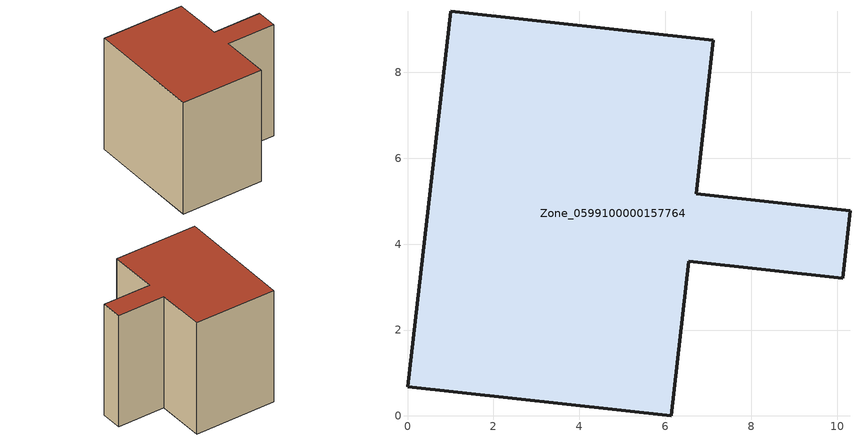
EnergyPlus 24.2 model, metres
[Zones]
Zone_0599100000157764
 floor ground (C_G): 0,0.68 1.01,9.43 7.12,8.75 6.72,5.18 10.3,4.78 10.14,3.2 6.54,3.6 6.14,0 z1.55
 wall outside (C_F): 6.72,5.18 7.12,8.75 1.01,9.43 0,0.68 6.14,0 6.54,3.6 10.14,3.2 10.3,4.78 6.72,5.18 z1.55:10.32
 roof outside (C_R): 10.14,3.2 10.3,4.78 6.72,5.18 7.12,8.75 1.01,9.43 0,0.68 6.14,0 6.54,3.6 z10.32
[BUILDING]
Pand.0599100000157764: North Axis=0; Terrain=City; Loads Convergence Tolerance Value=0.04; Temperature Convergence Tolerance Value=0.4; Solar Distribution=FullExterior; Maximum Number of Warmup Days=25; Minimum Number of Warmup Days=1
[Site:Location]
Rotterdam.The.Hague.AP_ZH_NLD Design_Conditions: Latitude=51.96; Longitude=4.45; Time Zone=1; Elevation=-4.5
[SITE:GROUNDTEMPERATURE:BUILDINGSURFACE]
18, 18, 18, 18, 18, 18, 18, 18, 18, 18, 18, 18
[MATERIAL] Thermal Absorptance=0.9; Solar Absorptance=0.7; Visible Absorptance=0.7
Name | Roughness | Thickness | Conductivity | Density | Specific Heat
G.TC.1946-1964 | MediumSmooth | 0.15 | 1 | 540 | 1210
F.TC.1946-1964 | Rough | 0.3 | 0.857143 | 1920 | 840
R.TC.1946-1964 | MediumRough | 0.2 | 0.235294 | 1500 | 1000
[CONSTRUCTION]
C_G: G.TC.1946-1964
C_F: F.TC.1946-1964
C_R: R.TC.1946-1964
[ZONE]
Zone_0599100000157764: Type=1; Multiplier=1; Ceiling Height=Autocalculate; Volume=Autocalculate; Floor Area=autocalculate; Part of Total Floor Area=Yes
[ZONEINFILTRATION:DESIGNFLOWRATE]
Infil_Zone_0599100000157764: Zone or ZoneList or Space or SpaceList=Zone_0599100000157764; Schedule=AlwaysOn; Design Flow Rate Calculation Method=Flow/Area; Flow Rate per Floor Area=0.003; Constant Term Coefficient=1; Temperature Term Coefficient=0; Velocity Term Coefficient=0; Velocity Squared Term Coefficient=0
[HVACTEMPLATE:ZONE:IDEALLOADSAIRSYSTEM]
Zone_0599100000157764: Maximum Heating Supply Air Temperature=50; Minimum Cooling Supply Air Temperature=13; Maximum Heating Supply Air Humidity Ratio=0.0156; Minimum Cooling Supply Air Humidity Ratio=0.0077; Heating Limit=NoLimit; Cooling Limit=NoLimit; Dehumidification Control Type=ConstantSensibleHeatRatio; Cooling Sensible Heat Ratio=0.7; Dehumidification Setpoint=60; Humidification Control Type=None; Humidification Setpoint=30; Outdoor Air Method=None; Outdoor Air Flow Rate per Person=0.00944; Outdoor Air Flow Rate per Zone Floor Area=0; Outdoor Air Flow Rate per Zone=0; Demand Controlled Ventilation Type=None; Outdoor Air Economizer Type=NoEconomizer; Heat Recovery Type=None; Sensible Heat Recovery Effectiveness=0.7; Latent Heat Recovery Effectiveness=0.65
[ZONECONTROL:THERMOSTAT]
ThermostatControl_Zone_0599100000157764: Zone or ZoneList=Zone_0599100000157764; Control Type Schedule=DualSetpointControlType; Control 1=Thermostat_Zone_0599100000157764; Temperature Difference Between Cutout And Setpoint=0
[THERMOSTATSETPOINT:DUALSETPOINT]
Thermostat_Zone_0599100000157764: Heating Setpoint Temperature Schedule=HeatingSetpoint_Zone_0599100000157764; Cooling Setpoint Temperature Schedule=CoolingSetpoint_Zone_0599100000157764
[SCHEDULE:COMPACT]
HeatingSetpoint_Zone_0599100000157764: Through: 12/31, For: AllDays, Until: 24:00, 21
CoolingSetpoint_Zone_0599100000157764: Through: 12/31, For: AllDays, Until: 24:00, 24
DualSetpointControlType: Through: 12/31, For: AllDays, Until: 24:00, 4
AlwaysOn: Through: 12/31, For: AllDays, Until: 24:00, 1
